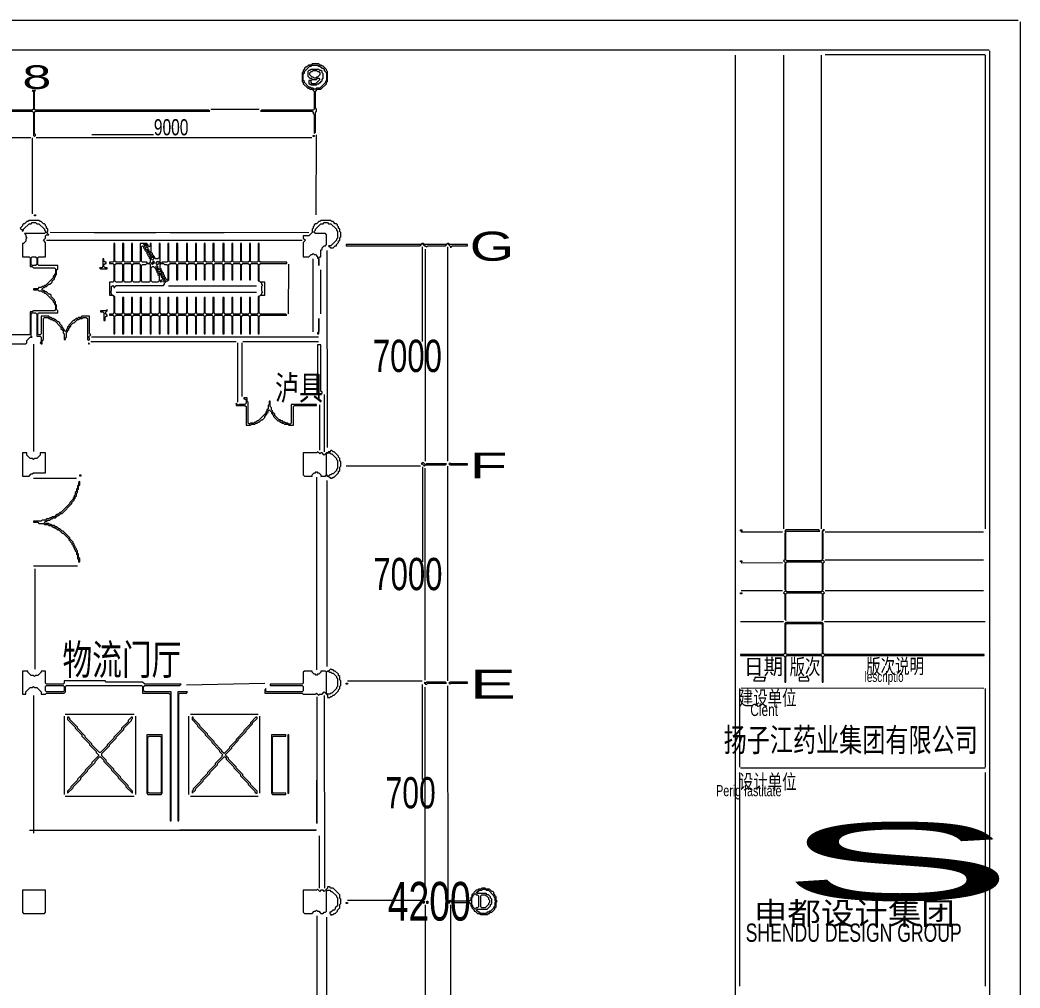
# Model space of a CAD drawing. Extents: x 67 to 3049, y 50 to 1736.
# Drawn here: x 2141 to 3049, y 857 to 1736 of the extents above; entities that cross this region are included whole.
import ezdxf

# ---------------------------------------------------------------- set-up
doc = ezdxf.new("R2010")
doc.units = 0
for name, color, linetype, lineweight in [('OCR_TEXT', 6, 'Continuous', 0), ('TRACE_CURVE', 6, 'Continuous', 0), ('TRACE_STRAIGHT', 5, 'Continuous', 0), ('TRACE_TEXT_SYMBOL', 6, 'Continuous', 0)]:
    doc.layers.add(name, color=color, linetype=linetype, lineweight=lineweight)
doc.styles.add('wqy-unicode', font='wqy-unicode.lff')

msp = doc.modelspace()

# ---------------------------------------------------------------- linework, layer by layer
at = {"layer": 'TRACE_CURVE', "color": 6}
for points in [[(1957, 1653), (2152, 1653), (2153, 1652), (2153, 1631), (2154, 1630), (2155, 1631), (2155, 1632), (2154, 1633), (2154, 1652), (2155, 1653), (2313, 1653), (2312, 1654), (2155, 1654), (2154, 1655), (2154, 1671), (2155, 1672), (2152, 1672), (2153, 1671), (2153, 1655), (2152, 1654), (1957, 1654)], [(2149, 1554), (2148, 1553), (2147, 1553), (2145, 1551), (2144, 1551), (2143, 1550), (2143, 1549), (2141, 1547), (2143, 1545), (2143, 1544), (2144, 1545), (2144, 1546), (2149, 1551), (2151, 1551), (2152, 1552), (2155, 1552), (2156, 1551), (2158, 1551), (2163, 1546), (2163, 1545), (2164, 1544), (2164, 1543), (2163, 1542), (2145, 1542), (2146, 1541), (2146, 1539), (2147, 1538), (2146, 1537), (2146, 1535), (2144, 1533), (2143, 1533), (2143, 1521), (2149, 1521), (2150, 1520), (2150, 1512), (2152, 1512), (2153, 1511), (2172, 1511), (2173, 1510), (2173, 1506), (2172, 1505), (2172, 1504), (2171, 1503), (2171, 1502), (2164, 1495), (2163, 1495), (2162, 1494), (2161, 1494), (2160, 1493), (2158, 1493), (2157, 1492), (2153, 1492), (2153, 1491), (2157, 1491), (2158, 1490), (2160, 1490), (2161, 1489), (2162, 1489), (2163, 1488), (2164, 1488), (2171, 1481), (2171, 1480), (2172, 1479), (2172, 1478)], [(2164, 1521), (2164, 1534), (2162, 1536), (2164, 1538), (2164, 1540), (2165, 1541), (2167, 1541), (2165, 1543), (2166, 1544), (2166, 1546), (2165, 1547), (2165, 1548), (2164, 1549), (2164, 1550), (2163, 1551), (2162, 1551), (2160, 1553), (2159, 1553), (2158, 1554), (2149, 1554)], [(2226, 1533), (2226, 1517), (2225, 1516), (2222, 1516), (2222, 1515), (2225, 1515), (2226, 1514), (2226, 1499), (2225, 1498), (2222, 1498), (2222, 1486), (2225, 1486), (2226, 1485), (2226, 1470), (2225, 1469), (2222, 1469), (2222, 1468), (2225, 1468), (2226, 1467), (2226, 1451), (2227, 1451), (2227, 1467), (2228, 1468), (2233, 1468), (2234, 1467), (2234, 1451), (2235, 1451), (2235, 1467), (2236, 1468), (2241, 1468), (2242, 1467), (2242, 1451), (2243, 1451), (2243, 1467), (2244, 1468), (2249, 1468), (2250, 1467), (2250, 1451), (2251, 1451), (2251, 1467), (2252, 1468), (2258, 1468), (2259, 1467), (2259, 1451), (2260, 1451), (2260, 1467), (2261, 1468), (2266, 1468), (2267, 1467), (2267, 1451), (2268, 1451), (2268, 1467), (2269, 1468), (2274, 1468), (2275, 1467), (2275, 1451), (2276, 1451), (2276, 1467), (2277, 1468), (2282, 1468), (2283, 1467), (2283, 1451), (2284, 1451), (2284, 1467)], [(2284, 1533), (2283, 1533), (2283, 1517), (2282, 1516), (2277, 1516), (2276, 1517), (2276, 1533), (2275, 1533), (2275, 1517), (2274, 1516), (2270, 1516), (2269, 1515), (2268, 1516), (2268, 1533), (2267, 1533), (2267, 1520), (2266, 1519), (2264, 1519), (2263, 1520), (2263, 1521), (2261, 1523), (2261, 1524), (2260, 1525), (2260, 1533), (2259, 1533), (2259, 1531), (2258, 1530), (2257, 1531), (2257, 1532), (2256, 1533), (2250, 1533), (2250, 1517), (2249, 1516), (2244, 1516), (2243, 1517), (2243, 1533), (2242, 1533), (2242, 1517), (2241, 1516), (2236, 1516), (2235, 1517), (2235, 1533), (2234, 1533), (2234, 1517), (2233, 1516), (2228, 1516), (2227, 1517), (2227, 1533), (2226, 1533)], [(2363, 1498), (2359, 1498), (2358, 1499), (2358, 1514), (2359, 1515), (2383, 1515), (2383, 1516), (2359, 1516), (2358, 1517), (2358, 1533), (2357, 1533), (2357, 1517), (2356, 1516), (2351, 1516), (2350, 1517), (2350, 1533), (2349, 1533), (2349, 1517), (2348, 1516), (2343, 1516), (2342, 1517), (2342, 1533), (2341, 1533), (2341, 1517), (2340, 1516), (2335, 1516), (2334, 1517), (2334, 1533), (2333, 1533), (2333, 1517), (2332, 1516), (2327, 1516), (2326, 1517), (2326, 1533), (2325, 1533), (2325, 1517), (2324, 1516), (2318, 1516), (2317, 1517), (2317, 1533), (2316, 1533), (2316, 1517), (2315, 1516), (2310, 1516), (2309, 1517), (2309, 1533), (2308, 1533), (2308, 1517), (2307, 1516), (2302, 1516), (2301, 1517), (2301, 1533), (2300, 1533), (2300, 1517), (2299, 1516), (2294, 1516), (2293, 1517), (2293, 1533), (2292, 1533), (2292, 1517), (2291, 1516), (2285, 1516), (2284, 1517), (2284, 1533)], [(2183, 1455), (2183, 1454), (2182, 1453), (2181, 1454), (2181, 1455), (2179, 1457), (2179, 1458), (2177, 1460), (2177, 1461), (2176, 1462), (2175, 1462), (2173, 1464), (2172, 1464), (2171, 1465), (2170, 1465), (2169, 1466), (2168, 1466), (2167, 1467), (2160, 1467), (2160, 1451), (2159, 1450), (2158, 1450), (2157, 1451), (2157, 1469), (2158, 1470), (2175, 1470), (2175, 1472), (2174, 1473), (2174, 1477), (2173, 1478), (2173, 1480), (2172, 1481), (2172, 1482), (2169, 1485), (2169, 1486), (2168, 1487), (2167, 1487), (2165, 1489), (2164, 1489), (2163, 1490), (2162, 1490), (2161, 1491), (2161, 1492), (2162, 1493), (2163, 1493), (2164, 1494), (2165, 1494), (2167, 1496), (2168, 1496), (2170, 1498), (2170, 1499), (2172, 1501), (2172, 1502), (2173, 1503), (2173, 1504), (2174, 1505), (2174, 1509), (2175, 1510), (2175, 1513), (2158, 1513), (2157, 1514), (2157, 1520), (2158, 1521), (2164, 1521)], [(2277, 1469), (2276, 1470), (2276, 1484), (2275, 1484), (2275, 1470), (2274, 1469), (2269, 1469), (2268, 1470), (2268, 1484), (2267, 1484), (2267, 1470), (2266, 1469), (2261, 1469), (2260, 1470), (2260, 1484), (2259, 1484), (2259, 1470), (2258, 1469), (2252, 1469), (2251, 1470), (2251, 1484), (2250, 1484), (2250, 1470), (2249, 1469), (2244, 1469), (2243, 1470), (2243, 1484), (2242, 1484), (2242, 1470), (2241, 1469), (2236, 1469), (2235, 1470), (2235, 1484), (2234, 1484), (2234, 1470), (2233, 1469), (2228, 1469), (2227, 1470), (2227, 1485), (2226, 1485), (2224, 1487), (2224, 1488), (2223, 1489), (2224, 1490), (2224, 1494), (2225, 1495), (2226, 1494), (2226, 1493), (2227, 1493), (2227, 1494), (2228, 1495), (2271, 1495), (2272, 1496), (2272, 1497), (2274, 1499), (2275, 1499), (2276, 1500), (2276, 1514)], [(2276, 1514), (2277, 1515), (2282, 1515), (2283, 1514), (2283, 1500), (2284, 1500), (2284, 1514), (2285, 1515), (2291, 1515), (2292, 1514), (2292, 1500), (2293, 1500), (2293, 1514), (2294, 1515), (2299, 1515), (2300, 1514), (2300, 1500), (2301, 1500), (2301, 1514), (2302, 1515), (2307, 1515), (2308, 1514), (2308, 1500), (2309, 1500), (2309, 1514), (2310, 1515), (2315, 1515), (2316, 1514), (2316, 1500), (2317, 1500), (2317, 1514), (2318, 1515), (2324, 1515), (2325, 1514), (2325, 1500), (2326, 1500), (2326, 1514), (2327, 1515), (2332, 1515), (2333, 1514), (2333, 1500), (2334, 1500), (2334, 1514), (2335, 1515), (2340, 1515), (2341, 1514), (2341, 1500), (2342, 1500), (2342, 1514), (2343, 1515), (2348, 1515), (2349, 1514), (2349, 1500), (2350, 1500), (2350, 1514), (2351, 1515), (2356, 1515), (2357, 1514), (2357, 1499), (2358, 1499), (2360, 1497), (2360, 1496), (2361, 1495), (2360, 1494)], [(2284, 1467), (2285, 1468), (2291, 1468), (2292, 1467), (2292, 1451), (2293, 1451), (2293, 1467), (2294, 1468), (2299, 1468), (2300, 1467), (2300, 1451), (2301, 1451), (2301, 1467), (2302, 1468), (2307, 1468), (2308, 1467), (2308, 1451), (2309, 1451), (2309, 1467), (2310, 1468), (2315, 1468), (2316, 1467), (2316, 1451), (2317, 1451), (2317, 1467), (2318, 1468), (2324, 1468), (2325, 1467), (2325, 1451), (2326, 1451), (2326, 1467), (2327, 1468), (2332, 1468), (2333, 1467), (2333, 1451), (2334, 1451), (2334, 1467), (2335, 1468), (2340, 1468), (2341, 1467), (2341, 1451), (2342, 1451), (2342, 1467), (2343, 1468), (2348, 1468), (2349, 1467), (2349, 1451), (2350, 1451), (2350, 1467), (2351, 1468), (2356, 1468), (2357, 1467), (2357, 1451), (2358, 1451), (2358, 1467), (2359, 1468), (2383, 1468), (2382, 1469), (2359, 1469), (2358, 1470), (2358, 1485), (2359, 1486), (2363, 1486), (2363, 1498)], [(2360, 1494), (2360, 1490), (2361, 1489), (2360, 1488), (2360, 1487), (2358, 1485), (2357, 1485), (2357, 1470), (2356, 1469), (2351, 1469), (2350, 1470), (2350, 1484), (2349, 1484), (2349, 1470), (2348, 1469), (2343, 1469), (2342, 1470), (2342, 1484), (2341, 1484), (2341, 1470), (2340, 1469), (2335, 1469), (2334, 1470), (2334, 1484), (2333, 1484), (2333, 1470), (2332, 1469), (2327, 1469), (2326, 1470), (2326, 1484), (2325, 1484), (2325, 1470), (2324, 1469), (2318, 1469), (2317, 1470), (2317, 1484), (2316, 1484), (2316, 1470), (2315, 1469), (2310, 1469), (2309, 1470), (2309, 1484), (2308, 1484), (2308, 1470), (2307, 1469), (2302, 1469), (2301, 1470), (2301, 1484), (2300, 1484), (2300, 1470), (2299, 1469), (2294, 1469), (2293, 1470), (2293, 1484), (2292, 1484), (2292, 1470), (2291, 1469), (2285, 1469), (2284, 1470), (2284, 1484), (2283, 1484), (2283, 1470), (2282, 1469), (2277, 1469)], [(2172, 1478), (2173, 1477), (2173, 1473), (2172, 1472), (2153, 1472), (2152, 1471), (2150, 1471), (2150, 1451), (2149, 1450), (2070, 1450)], [(2068, 1442), (2146, 1442), (2147, 1443), (2147, 1445), (2150, 1448), (2152, 1448), (2151, 1449), (2151, 1469), (2152, 1470), (2155, 1470), (2156, 1469)], [(2156, 1469), (2156, 1449), (2159, 1449), (2160, 1448), (2160, 1444), (2159, 1443), (2160, 1442), (2161, 1442), (2161, 1445), (2162, 1446), (2162, 1465), (2163, 1466), (2166, 1466), (2167, 1465), (2168, 1465), (2169, 1464), (2170, 1464), (2171, 1463), (2172, 1463), (2178, 1457), (2178, 1456), (2180, 1454), (2180, 1452), (2181, 1451), (2181, 1446), (2182, 1446), (2182, 1447), (2183, 1448), (2183, 1452), (2184, 1453), (2184, 1454), (2185, 1455), (2185, 1456), (2187, 1458), (2187, 1459), (2189, 1461), (2190, 1461), (2193, 1464), (2194, 1464), (2195, 1465), (2197, 1465), (2198, 1466), (2201, 1466), (2202, 1465), (2202, 1446), (2203, 1445), (2204, 1446), (2204, 1447), (2203, 1448), (2205, 1450), (2204, 1451), (2204, 1467), (2197, 1467), (2196, 1466), (2194, 1466), (2193, 1465), (2192, 1465), (2190, 1463), (2189, 1463), (2185, 1459), (2185, 1458), (2184, 1457), (2184, 1456), (2183, 1455)]]:
    msp.add_lwpolyline(points, dxfattribs=at)
for points in [[(2251, 1530), (2252, 1531), (2253, 1530), (2253, 1529), (2254, 1528), (2254, 1527), (2256, 1525), (2256, 1524), (2257, 1523), (2257, 1522), (2258, 1521), (2258, 1520), (2259, 1519), (2259, 1516), (2258, 1515), (2257, 1515), (2256, 1516), (2252, 1516), (2251, 1517)], [(2253, 1532), (2254, 1533), (2255, 1532), (2254, 1531)], [(2254, 1531), (2255, 1532), (2256, 1531), (2256, 1530), (2255, 1529), (2254, 1530)], [(2255, 1529), (2256, 1530), (2257, 1529), (2257, 1528), (2256, 1527), (2255, 1528)], [(2256, 1527), (2257, 1528), (2258, 1527), (2257, 1526)], [(2257, 1525), (2258, 1526), (2259, 1525), (2258, 1524)], [(2151, 1520), (2152, 1521), (2155, 1521), (2156, 1520), (2156, 1514), (2155, 1513), (2152, 1513), (2151, 1514)], [(2258, 1523), (2259, 1524), (2260, 1523), (2259, 1522)], [(2259, 1521), (2260, 1522), (2261, 1521), (2260, 1520)], [(2260, 1520), (2261, 1521), (2262, 1520), (2262, 1519), (2261, 1518), (2260, 1519)], [(2261, 1516), (2262, 1517), (2263, 1516), (2262, 1515)], [(2266, 1517), (2267, 1516), (2267, 1515), (2266, 1514), (2265, 1514), (2264, 1515)], [(2227, 1514), (2228, 1515), (2233, 1515), (2234, 1514), (2234, 1499), (2233, 1498), (2228, 1498), (2227, 1499)], [(2235, 1514), (2236, 1515), (2241, 1515), (2242, 1514), (2242, 1499), (2241, 1498), (2236, 1498), (2235, 1499)], [(2243, 1514), (2244, 1515), (2249, 1515), (2250, 1514), (2250, 1499), (2249, 1498), (2244, 1498), (2243, 1499)], [(2255, 1514), (2256, 1515), (2258, 1515), (2259, 1514), (2259, 1499), (2258, 1498), (2252, 1498), (2251, 1499), (2251, 1513), (2252, 1514)], [(2260, 1515), (2261, 1516), (2262, 1515), (2261, 1514)], [(2260, 1511), (2261, 1512), (2262, 1512), (2264, 1510), (2264, 1509), (2265, 1508), (2265, 1507), (2266, 1506), (2266, 1505), (2267, 1504), (2267, 1499), (2266, 1498), (2261, 1498), (2260, 1499)], [(2264, 1512), (2265, 1513), (2266, 1512), (2265, 1511)], [(2265, 1510), (2266, 1511), (2267, 1510), (2266, 1509)], [(2266, 1509), (2267, 1510), (2268, 1509), (2268, 1508), (2267, 1507), (2266, 1508)], [(2267, 1507), (2268, 1508), (2269, 1507), (2269, 1506), (2268, 1505), (2267, 1506)], [(2268, 1514), (2269, 1515), (2271, 1515), (2272, 1514), (2274, 1514), (2275, 1513), (2275, 1501), (2274, 1500), (2273, 1501), (2273, 1502), (2272, 1503), (2272, 1504), (2271, 1505), (2271, 1506), (2270, 1507), (2270, 1508), (2269, 1509), (2269, 1510), (2268, 1511)], [(2268, 1505), (2269, 1506), (2270, 1505), (2269, 1504)], [(2268, 1499), (2269, 1500), (2270, 1499), (2269, 1498)], [(2269, 1503), (2270, 1504), (2271, 1503), (2270, 1502)], [(2270, 1501), (2271, 1502), (2272, 1501), (2271, 1500)], [(2271, 1499), (2272, 1500), (2273, 1499), (2272, 1498)], [(2836, 1273), (2835, 1272), (2836, 1271), (2835, 1270), (2835, 1246), (2834, 1245), (2836, 1243), (2835, 1242), (2835, 1219), (2836, 1218), (2834, 1216), (2835, 1215), (2835, 1192), (2836, 1191), (2836, 1215), (2837, 1216), (2868, 1216), (2869, 1215), (2869, 1191), (2870, 1192), (2870, 1215), (2871, 1216), (2869, 1218), (2870, 1219), (2870, 1243), (2871, 1244), (2869, 1246), (2870, 1247), (2870, 1270), (2869, 1271), (2871, 1273), (2870, 1273), (2869, 1272), (2869, 1246), (2868, 1245), (2837, 1245), (2836, 1246), (2836, 1271), (2837, 1272), (2867, 1272), (2866, 1273)], [(2836, 1243), (2837, 1244), (2868, 1244), (2869, 1243), (2869, 1218), (2868, 1217), (2837, 1217), (2836, 1218)], [(2143, 1145), (2143, 1124), (2146, 1124), (2146, 1126), (2150, 1130), (2152, 1130), (2153, 1131), (2154, 1130), (2156, 1130), (2160, 1126), (2160, 1124), (2164, 1124), (2165, 1125), (2181, 1125), (2182, 1126), (2182, 1131), (2183, 1132), (2251, 1132), (2252, 1131), (2252, 1125), (2276, 1125), (2277, 1124), (2277, 1009), (2278, 1009), (2278, 1126), (2254, 1126), (2253, 1127), (2253, 1131), (2254, 1132), (2286, 1132), (2287, 1133), (2254, 1133), (2252, 1135), (2219, 1135), (2218, 1136), (2181, 1136), (2181, 1134), (2180, 1133), (2165, 1133), (2164, 1134), (2164, 1145), (2160, 1145), (2160, 1144), (2157, 1141), (2155, 1141), (2154, 1140), (2153, 1141), (2151, 1141), (2148, 1144), (2148, 1145)], [(2164, 1131), (2165, 1132), (2180, 1132), (2181, 1131), (2181, 1127), (2180, 1126), (2165, 1126), (2164, 1127)], [(2284, 1126), (2284, 1009), (2285, 1009), (2285, 1124), (2286, 1125), (2292, 1125), (2293, 1126)]]:
    msp.add_lwpolyline(points, close=True, dxfattribs=at)
at = {"layer": 'TRACE_STRAIGHT', "color": 5}
for p, q in [((68.12, 1735.86), (3046.88, 1735.86)), ((3048.61, 1734.12), (3048.61, 51.62)), ((138.12, 1708.73), (3020.62, 1708.73)), ((3021, 1708), (3021, 79)), ((2790, 1704), (2790, 82)), ((2834, 1704), (2834, 1274)), ((2868, 1704), (2868, 1274)), ((2871.88, 1704.51), (3016.88, 1704.53)), ((3017, 1704), (3017, 1274)), ((2314, 1655), (2358, 1655)), ((1958.12, 1629.3), (2150.62, 1629.29)), ((2152, 1629), (2152, 1560)), ((2155.62, 1629.29), (2405.62, 1629.29)), ((2206, 1632), (2262, 1632)), ((2409.66, 1559.13), (2409.82, 1631.63)), ((2165, 1536), (2397, 1536)), ((2168.12, 1543.17), (2403.13, 1543.09)), ((2208, 1543), (2264, 1543)), ((2277, 1543), (2326, 1543)), ((2419.4, 1526.63), (2419.64, 1347.88)), ((2506, 1530), (2506, 1444)), ((2508.6, 1527.88), (2508.61, 1335.37)), ((2529, 1530), (2529, 1474)), ((2529.05, 1335.37), (2529.05, 1529.12)), ((2407.06, 1452.87), (2407.07, 1519.13)), ((2384.69, 1469.12), (2384.71, 1514.13)), ((2413.89, 1469.13), (2413.92, 1509.13)), ((2275.62, 1494.52), (2355.63, 1494.54)), ((2228.12, 1488.74), (2355.62, 1488.73)), ((2205, 1444), (2337, 1444)), ((2205.62, 1448.39), (2411.88, 1448.36)), ((2343.12, 1443.97), (2411.87, 1443.95)), ((2153.34, 1344.13), (2153.35, 1441.63)), ((2338.57, 1389.12), (2338.64, 1442.88)), ((2342.05, 1442.88), (2342.08, 1394.12)), ((2417, 1396), (2417, 1344)), ((2412.63, 1386.63), (2412.65, 1345.37)), ((2436.87, 1331.28), (2504.38, 1331.3)), ((2506.08, 1330.38), (2506.12, 1244.12)), ((2508.6, 1136.62), (2508.61, 1329.13)), ((2529, 1331), (2529, 1136)), ((2153, 1320), (2192, 1320)), ((2410, 1321), (2410, 1146)), ((2419.44, 1317.88), (2419.44, 1149.12)), ((2795.62, 1271.31), (2833.12, 1271.31)), ((2871.88, 1271.3), (3015.62, 1271.3)), ((2871.88, 1245.85), (3015.62, 1245.86)), ((2153.12, 1240.62), (2193.13, 1240.5)), ((2154.36, 1237.88), (2154.4, 1146.63)), ((2795.62, 1243.33), (2833.13, 1243.38)), ((2795.62, 1218.13), (2833.12, 1218.13)), ((2871.88, 1218.14), (3015.62, 1218.14)), ((2795, 1190), (2834, 1190)), ((2871, 1190), (3017, 1190)), ((2438, 1136), (2506, 1136)), ((2291.97, 1132.34), (2363.21, 1133.93)), ((2506.1, 1046.63), (2506.11, 1132.88)), ((2508.6, 937.87), (2508.61, 1130.38)), ((2529.02, 1131.63), (2529.09, 937.87)), ((2794.37, 1057.87), (2794.38, 1129.12)), ((2795.62, 1129.61), (3015.63, 1129.47)), ((3017.26, 1057.87), (3017.29, 1129.13)), ((2153.29, 997.87), (2153.33, 1122.87)), ((2410.14, 1121.63), (2410.16, 1006.62)), ((2417.05, 1122.87), (2417.08, 947.87)), ((2181.1, 1032.87), (2181.12, 1104.13)), ((2181.87, 1105.88), (2244.38, 1105.82)), ((2245.84, 1032.87), (2245.89, 1104.13)), ((2294.07, 1032.87), (2294.07, 1104.12)), ((2295.62, 1105.83), (2356.88, 1105.86)), ((2358.57, 1034.12), (2358.61, 1104.13)), ((2795, 1057), (3017, 1057)), ((2410, 1046), (2410, 1007)), ((2794.37, 859.12), (2794.38, 1052.88)), ((3017.27, 859.12), (3017.27, 1052.88)), ((2181.88, 1031.31), (2244.38, 1031.29)), ((2295.62, 1031.28), (2356.88, 1031.33)), ((2149.37, 1000.62), (2409.37, 1000.64)), ((2286, 1001), (2410, 1001)), ((2412.62, 947.87), (2412.66, 995.38)), ((2438, 937), (2506, 937)), ((2508.6, 932.88), (2508.61, 740.38)), ((2531.71, 932.88), (2531.71, 740.38)), ((2410.37, 922.88), (2410.37, 750.38)), ((2419.44, 752.88), (2419.45, 921.62))]:
    msp.add_line(p, q, dxfattribs=at)
at = {"layer": 'TRACE_TEXT_SYMBOL', "color": 6}
for points in [[(2406, 1696), (2405, 1695), (2403, 1695), (2401, 1693), (2400, 1693), (2399, 1692), (2399, 1691), (2398, 1690), (2398, 1689), (2397, 1688), (2397, 1680), (2398, 1679), (2398, 1678), (2402, 1674), (2403, 1674), (2404, 1673), (2406, 1673), (2408, 1671), (2408, 1655), (2407, 1654), (2360, 1654), (2359, 1653), (2406, 1653), (2407, 1652), (2407, 1651), (2408, 1650), (2408, 1633), (2409, 1634), (2409, 1652), (2410, 1653), (2410, 1655), (2409, 1656), (2409, 1671), (2411, 1673), (2414, 1673), (2419, 1678), (2419, 1679), (2420, 1680), (2420, 1689), (2419, 1690), (2419, 1691), (2416, 1694), (2415, 1694), (2414, 1695), (2413, 1695), (2412, 1696)], [(2405, 1694), (2406, 1695), (2411, 1695), (2412, 1694), (2413, 1694), (2415, 1692), (2416, 1692), (2417, 1691), (2417, 1690), (2419, 1688), (2419, 1681), (2418, 1680), (2418, 1679), (2413, 1674), (2410, 1674), (2409, 1673), (2408, 1673), (2407, 1674), (2405, 1674), (2404, 1675), (2403, 1675), (2399, 1679), (2399, 1680), (2398, 1681), (2398, 1687), (2399, 1688), (2399, 1689), (2404, 1694)], [(2405, 1691), (2404, 1690), (2403, 1690), (2402, 1689), (2402, 1685), (2404, 1683), (2405, 1683), (2406, 1682), (2405, 1681), (2403, 1681), (2403, 1678), (2404, 1678), (2405, 1677), (2410, 1677), (2411, 1678), (2412, 1678), (2413, 1679), (2414, 1679), (2414, 1680), (2415, 1681), (2415, 1682), (2416, 1683), (2416, 1687), (2415, 1688), (2415, 1689), (2414, 1690), (2413, 1690), (2412, 1691)], [(2406, 1689), (2407, 1690), (2410, 1690), (2411, 1689), (2412, 1689), (2413, 1688), (2413, 1686), (2411, 1684), (2410, 1684), (2409, 1683), (2408, 1683), (2407, 1684), (2406, 1684), (2404, 1686), (2404, 1688), (2405, 1689)], [(2410, 1682), (2411, 1683), (2412, 1683), (2413, 1682), (2409, 1678), (2406, 1678), (2405, 1679), (2405, 1681), (2406, 1682)], [(2407, 1631), (2408, 1631), (2408, 1630), (2407, 1630)], [(2154, 1559), (2155, 1559), (2155, 1558), (2154, 1558)], [(2506, 1533), (2505, 1532), (2437, 1532), (2437, 1531), (2504, 1531), (2506, 1533), (2508, 1531), (2509, 1531), (2510, 1530), (2511, 1531), (2527, 1531), (2529, 1533), (2532, 1530), (2532, 1529), (2532, 1530), (2533, 1531), (2547, 1531), (2547, 1532), (2531, 1532), (2530, 1533), (2529, 1533), (2528, 1532), (2508, 1532), (2507, 1533)], [(2216, 1519), (2216, 1512), (2215, 1511), (2213, 1511), (2214, 1510), (2220, 1510), (2220, 1511), (2218, 1511), (2217, 1512), (2217, 1514), (2218, 1515), (2219, 1515), (2219, 1516), (2218, 1516), (2217, 1517), (2217, 1519)], [(2220, 1473), (2219, 1472), (2214, 1472), (2214, 1471), (2216, 1471), (2217, 1470), (2217, 1463), (2218, 1463), (2218, 1466), (2219, 1467), (2220, 1467), (2220, 1468), (2218, 1470), (2220, 1472)], [(2412, 1465), (2412, 1453), (2411, 1452), (2411, 1451), (2412, 1451)], [(2203, 1443), (2203, 1442), (2204, 1442)], [(2411, 1441), (2411, 1415), (2412, 1414), (2412, 1392), (2412, 1396), (2413, 1397), (2415, 1397), (2415, 1398), (2414, 1399), (2414, 1441)], [(2423, 1345), (2422, 1344), (2421, 1344), (2420, 1343), (2419, 1343), (2417, 1341), (2415, 1343), (2414, 1343), (2413, 1342), (2411, 1344), (2410, 1343), (2398, 1343), (2398, 1323), (2399, 1322), (2406, 1322), (2406, 1323), (2408, 1325), (2409, 1325), (2410, 1326), (2411, 1325), (2412, 1325), (2414, 1323), (2414, 1322), (2418, 1322), (2419, 1323), (2420, 1322), (2421, 1322), (2423, 1320), (2424, 1320), (2425, 1321), (2426, 1321), (2430, 1325), (2430, 1326), (2431, 1327), (2431, 1330), (2432, 1331), (2432, 1335), (2431, 1336), (2431, 1338), (2430, 1339), (2430, 1340), (2426, 1344), (2425, 1344), (2424, 1345)], [(2143, 1343), (2143, 1322), (2149, 1322), (2151, 1324), (2152, 1324), (2153, 1325), (2164, 1325), (2164, 1343), (2159, 1343), (2159, 1341), (2156, 1338), (2154, 1338), (2153, 1337), (2152, 1338), (2150, 1338), (2147, 1341), (2147, 1343)], [(2419, 1342), (2420, 1343), (2422, 1343), (2423, 1342), (2424, 1342), (2428, 1338), (2428, 1337), (2429, 1336), (2429, 1329), (2428, 1328), (2428, 1327), (2425, 1324), (2424, 1324), (2423, 1323), (2422, 1323), (2421, 1322), (2420, 1322), (2419, 1323)], [(2506, 1334), (2505, 1333), (2506, 1333), (2508, 1331), (2509, 1332), (2527, 1332), (2528, 1333), (2510, 1333), (2509, 1332), (2507, 1334)], [(2531, 1334), (2530, 1333), (2531, 1332), (2547, 1332), (2547, 1333), (2532, 1333)], [(2195, 1323), (2196, 1323), (2196, 1322), (2195, 1322)], [(2795, 1273), (2796, 1273), (2796, 1272), (2795, 1272)], [(2795, 1245), (2796, 1245), (2796, 1244), (2795, 1244)], [(2795, 1216), (2796, 1216), (2796, 1215), (2795, 1215)], [(2836, 1189), (2835, 1188), (2835, 1161), (2834, 1160), (2795, 1160), (2795, 1159), (2834, 1159), (2835, 1158), (2835, 1135), (2836, 1135), (2836, 1158), (2837, 1159), (2868, 1159), (2869, 1158), (2869, 1135), (2870, 1135), (2870, 1158), (2871, 1159), (3016, 1159), (3016, 1160), (2871, 1160), (2870, 1161), (2870, 1188), (2869, 1189)], [(2836, 1187), (2837, 1188), (2868, 1188), (2869, 1187), (2869, 1161), (2868, 1160), (2837, 1160), (2836, 1161)], [(2423, 1147), (2421, 1145), (2420, 1145), (2419, 1144), (2418, 1145), (2414, 1145), (2414, 1144), (2412, 1142), (2411, 1142), (2410, 1141), (2409, 1142), (2408, 1142), (2406, 1144), (2406, 1145), (2399, 1145), (2398, 1144), (2398, 1134), (2397, 1133), (2368, 1133), (2368, 1132), (2397, 1132), (2398, 1131), (2398, 1127), (2397, 1126), (2365, 1126), (2364, 1127), (2364, 1129), (2363, 1128), (2363, 1125), (2397, 1125), (2398, 1124), (2409, 1124), (2410, 1125), (2412, 1123), (2413, 1124), (2415, 1124), (2417, 1126), (2420, 1123), (2420, 1121), (2422, 1121), (2423, 1122), (2424, 1122), (2425, 1123), (2426, 1123), (2430, 1127), (2430, 1128), (2431, 1129), (2431, 1131), (2432, 1132), (2432, 1136), (2431, 1137), (2431, 1140), (2430, 1141), (2430, 1142), (2427, 1145), (2426, 1145), (2425, 1146), (2424, 1146)], [(2419, 1144), (2420, 1145), (2421, 1145), (2422, 1144), (2423, 1144), (2424, 1143), (2425, 1143), (2428, 1140), (2428, 1139), (2429, 1138), (2429, 1131), (2428, 1130), (2428, 1129), (2424, 1125), (2423, 1125), (2422, 1124), (2420, 1124), (2419, 1125)], [(2508, 1135), (2508, 1134), (2509, 1133), (2510, 1133), (2511, 1134), (2528, 1134), (2527, 1135), (2510, 1135), (2509, 1134)], [(2531, 1135), (2530, 1134), (2531, 1133), (2532, 1134), (2547, 1134), (2547, 1135)], [(2808, 1139), (2808, 1138), (2807, 1137), (2807, 1136), (2817, 1136), (2817, 1138), (2818, 1139)], [(2855, 1141), (2855, 1140), (2854, 1139), (2848, 1139), (2848, 1136), (2857, 1136), (2857, 1138), (2856, 1139), (2856, 1140)], [(2437, 1134), (2438, 1134), (2438, 1133), (2437, 1133)], [(2256, 1087), (2256, 1034), (2257, 1033), (2269, 1033), (2270, 1034), (2270, 1087)], [(2257, 1085), (2258, 1086), (2268, 1086), (2269, 1085), (2269, 1035), (2268, 1034), (2258, 1034), (2257, 1035)], [(2369, 1087), (2369, 1034), (2370, 1033), (2382, 1033), (2382, 1034), (2371, 1034), (2370, 1035), (2370, 1085), (2371, 1086), (2382, 1086), (2382, 1087)], [(2384, 1087), (2384, 1034), (2385, 1034), (2385, 1087)], [(2143, 946), (2143, 926), (2144, 925), (2163, 925), (2164, 926), (2164, 946)], [(2420, 949), (2420, 948), (2417, 945), (2416, 946), (2414, 946), (2413, 945), (2411, 947), (2410, 946), (2398, 946), (2398, 926), (2399, 925), (2406, 925), (2408, 927), (2409, 927), (2410, 928), (2411, 927), (2412, 927), (2414, 925), (2416, 925), (2417, 926), (2418, 926), (2419, 927), (2419, 945), (2420, 946), (2422, 946), (2423, 945), (2424, 945), (2428, 941), (2428, 940), (2429, 939), (2429, 932), (2427, 930), (2427, 929), (2426, 928), (2425, 928), (2423, 926), (2422, 926), (2422, 925), (2423, 924), (2423, 923), (2424, 924), (2425, 924), (2426, 925), (2427, 925), (2429, 927), (2429, 928), (2431, 930), (2431, 933), (2432, 934), (2432, 938), (2431, 939), (2431, 942), (2425, 948), (2423, 948), (2422, 949)], [(2560, 948), (2559, 947), (2557, 947), (2556, 946), (2555, 946), (2551, 942), (2551, 940), (2550, 939), (2550, 937), (2549, 936), (2532, 936), (2531, 937), (2530, 936), (2530, 934), (2532, 936), (2533, 935), (2549, 935), (2550, 934), (2550, 932), (2551, 931), (2551, 930), (2553, 928), (2553, 927), (2554, 927), (2556, 925), (2558, 925), (2559, 924), (2565, 924), (2566, 925), (2567, 925), (2568, 926), (2569, 926), (2572, 929), (2572, 930), (2573, 931), (2573, 935), (2574, 936), (2573, 937), (2573, 940), (2572, 941), (2572, 942), (2571, 943), (2571, 944), (2570, 945), (2569, 945), (2567, 947), (2564, 947), (2563, 948)], [(2560, 946), (2561, 947), (2563, 947), (2564, 946), (2566, 946), (2571, 941), (2571, 940), (2572, 939), (2572, 937), (2573, 936), (2572, 935), (2572, 932), (2571, 931), (2571, 930), (2568, 927), (2567, 927), (2566, 926), (2565, 926), (2564, 925), (2559, 925), (2558, 926), (2557, 926), (2555, 928), (2556, 929), (2565, 929), (2568, 932), (2568, 933), (2569, 934), (2569, 938), (2568, 939), (2568, 940), (2566, 942), (2565, 942), (2564, 943), (2556, 943), (2555, 944), (2556, 945), (2557, 945), (2558, 946)], [(2508, 936), (2507, 935), (2507, 934), (2508, 935)], [(2510, 936), (2511, 936), (2511, 934), (2510, 934)], [(2554, 943), (2555, 942), (2556, 942), (2557, 941), (2557, 931), (2556, 930), (2555, 930), (2554, 929), (2552, 931), (2552, 932), (2551, 933), (2551, 939), (2552, 940), (2552, 941)], [(2559, 941), (2560, 942), (2563, 942), (2566, 939), (2566, 938), (2567, 937), (2567, 935), (2566, 934), (2566, 933), (2563, 930), (2560, 930), (2559, 931)], [(2437, 935), (2438, 935), (2438, 934), (2437, 934)]]:
    msp.add_lwpolyline(points, close=True, dxfattribs=at)
for points in [[(2414, 1554), (2413, 1553), (2412, 1553), (2410, 1551), (2409, 1551), (2408, 1550), (2408, 1549), (2407, 1548), (2407, 1547), (2406, 1546), (2406, 1543), (2403, 1540), (2398, 1540), (2398, 1538), (2400, 1536), (2398, 1534), (2398, 1521), (2403, 1521), (2405, 1523), (2406, 1523), (2407, 1524), (2408, 1523), (2409, 1523), (2411, 1521), (2411, 1520), (2412, 1519), (2412, 1513), (2412, 1520), (2413, 1521), (2414, 1521), (2414, 1527), (2415, 1528), (2415, 1529), (2417, 1531), (2418, 1531), (2419, 1532), (2419, 1541), (2418, 1542), (2409, 1542), (2408, 1543), (2408, 1544), (2409, 1545), (2409, 1546), (2414, 1551), (2416, 1551), (2417, 1552), (2420, 1552), (2421, 1551), (2423, 1551), (2428, 1546), (2428, 1545), (2429, 1544), (2429, 1538), (2428, 1537), (2428, 1536), (2423, 1531), (2421, 1531), (2423, 1529), (2425, 1529), (2427, 1531), (2428, 1531), (2428, 1532), (2430, 1534), (2430, 1535)], [(2430, 1535), (2431, 1536), (2431, 1538), (2432, 1539), (2432, 1543), (2431, 1544), (2431, 1546), (2430, 1547), (2430, 1548), (2429, 1549), (2429, 1550), (2428, 1551), (2427, 1551), (2425, 1553), (2424, 1553), (2423, 1554), (2414, 1554)], [(2344, 1393), (2344, 1392), (2345, 1392), (2346, 1391), (2346, 1388), (2345, 1387), (2340, 1387), (2339, 1386), (2337, 1388), (2337, 1386), (2345, 1386), (2346, 1385), (2346, 1368), (2350, 1368), (2351, 1369), (2354, 1369), (2355, 1370), (2356, 1370), (2357, 1371), (2358, 1371), (2360, 1373), (2361, 1373), (2363, 1375), (2363, 1376), (2365, 1378), (2365, 1379), (2366, 1380), (2366, 1381), (2367, 1382), (2369, 1380), (2369, 1379), (2371, 1377), (2371, 1376), (2375, 1372), (2376, 1372), (2377, 1371), (2378, 1371), (2379, 1370), (2380, 1370), (2381, 1369), (2384, 1369), (2385, 1368), (2389, 1368), (2389, 1385), (2390, 1386), (2410, 1386), (2410, 1387), (2387, 1387), (2387, 1370), (2386, 1369), (2385, 1369), (2384, 1370), (2382, 1370), (2381, 1371), (2380, 1371), (2379, 1372), (2378, 1372), (2377, 1373), (2376, 1373), (2372, 1377), (2372, 1378), (2370, 1380), (2370, 1381), (2369, 1382)], [(2369, 1382), (2369, 1384), (2368, 1385), (2368, 1390), (2367, 1390), (2367, 1387), (2366, 1386), (2366, 1383), (2365, 1382), (2365, 1381), (2364, 1380), (2364, 1379), (2357, 1372), (2356, 1372), (2355, 1371), (2354, 1371), (2353, 1370), (2350, 1370), (2349, 1369), (2348, 1370), (2348, 1389), (2347, 1390), (2347, 1393), (2344, 1393)], [(2195, 1317), (2194, 1316), (2194, 1314), (2193, 1313), (2193, 1311), (2192, 1310), (2192, 1308), (2191, 1307), (2191, 1305), (2190, 1304), (2190, 1303), (2189, 1302), (2189, 1301), (2186, 1298), (2186, 1297), (2178, 1289), (2177, 1289), (2175, 1287), (2174, 1287), (2172, 1285), (2170, 1285), (2169, 1284), (2168, 1284), (2167, 1283), (2165, 1283), (2164, 1282), (2161, 1282), (2160, 1281), (2153, 1281), (2153, 1280), (2157, 1280), (2158, 1279), (2162, 1279), (2163, 1278), (2166, 1278), (2167, 1277), (2169, 1277), (2170, 1276), (2171, 1276), (2172, 1275), (2173, 1275), (2175, 1273), (2176, 1273), (2179, 1270), (2180, 1270), (2185, 1265), (2185, 1264), (2188, 1261), (2188, 1260), (2189, 1259), (2189, 1258), (2190, 1257), (2190, 1256), (2191, 1255), (2191, 1254), (2192, 1253), (2192, 1251), (2193, 1250), (2193, 1247), (2194, 1246), (2194, 1244), (2195, 1244), (2195, 1247), (2194, 1248)], [(2194, 1248), (2194, 1251), (2193, 1252), (2193, 1254), (2192, 1255), (2192, 1256), (2191, 1257), (2191, 1258), (2190, 1259), (2190, 1260), (2189, 1261), (2189, 1262), (2186, 1265), (2186, 1266), (2180, 1272), (2179, 1272), (2177, 1274), (2176, 1274), (2174, 1276), (2173, 1276), (2172, 1277), (2170, 1277), (2169, 1278), (2168, 1278), (2167, 1279), (2164, 1279), (2163, 1280), (2164, 1281), (2165, 1281), (2166, 1282), (2168, 1282), (2169, 1283), (2170, 1283), (2171, 1284), (2173, 1284), (2175, 1286), (2176, 1286), (2178, 1288), (2179, 1288), (2188, 1297), (2188, 1298), (2190, 1300), (2190, 1301), (2191, 1302), (2191, 1303), (2192, 1304), (2192, 1306), (2193, 1307), (2193, 1309), (2194, 1310), (2194, 1313), (2195, 1314), (2195, 1317)], [(2184, 1103), (2184, 1101), (2191, 1094), (2191, 1093), (2197, 1087), (2197, 1086), (2204, 1079), (2204, 1078), (2210, 1072), (2210, 1071), (2212, 1069), (2212, 1068), (2206, 1062), (2206, 1061), (2200, 1055), (2200, 1054), (2193, 1047), (2193, 1046), (2187, 1040), (2187, 1039), (2184, 1036), (2184, 1034), (2189, 1039), (2189, 1040), (2196, 1047), (2196, 1048), (2202, 1054), (2202, 1055), (2209, 1062), (2209, 1063), (2213, 1067), (2214, 1067), (2217, 1064), (2217, 1063), (2224, 1056), (2224, 1055), (2230, 1049), (2230, 1048), (2237, 1041), (2237, 1040), (2243, 1034), (2243, 1036), (2239, 1040), (2239, 1041), (2232, 1048), (2232, 1049), (2226, 1055), (2226, 1056), (2219, 1063), (2219, 1064), (2215, 1068), (2215, 1070), (2222, 1077), (2222, 1078), (2228, 1084), (2228, 1085), (2235, 1092), (2235, 1093), (2242, 1100), (2242, 1101), (2243, 1102), (2243, 1103), (2242, 1103), (2239, 1100)], [(2239, 1100), (2239, 1099), (2233, 1093), (2233, 1092), (2226, 1085), (2226, 1084), (2220, 1078), (2220, 1077), (2214, 1071), (2213, 1071), (2206, 1078), (2206, 1079), (2200, 1085), (2200, 1086), (2193, 1093), (2193, 1094), (2186, 1101), (2186, 1102), (2185, 1103), (2184, 1103)], [(2297, 1103), (2297, 1101), (2302, 1096), (2302, 1095), (2309, 1088), (2309, 1087), (2315, 1081), (2315, 1080), (2322, 1073), (2322, 1072), (2325, 1069), (2324, 1068), (2324, 1067), (2318, 1061), (2318, 1060), (2311, 1053), (2311, 1052), (2305, 1046), (2305, 1045), (2298, 1038), (2298, 1037), (2297, 1036), (2297, 1034), (2300, 1037), (2300, 1038), (2307, 1045), (2307, 1046), (2313, 1052), (2313, 1053), (2320, 1060), (2320, 1061), (2326, 1067), (2327, 1067), (2328, 1066), (2328, 1065), (2335, 1058), (2335, 1057), (2341, 1051), (2341, 1050), (2348, 1043), (2348, 1042), (2354, 1036), (2354, 1035), (2355, 1034), (2356, 1034), (2356, 1036), (2350, 1042), (2350, 1043), (2343, 1050), (2343, 1051), (2337, 1057), (2337, 1058), (2330, 1065), (2330, 1066), (2327, 1069), (2333, 1075), (2333, 1076), (2339, 1082), (2339, 1083), (2346, 1090), (2346, 1091), (2352, 1097), (2352, 1098), (2356, 1102)], [(2356, 1102), (2356, 1103), (2355, 1103), (2350, 1098), (2350, 1097), (2344, 1091), (2344, 1090), (2337, 1083), (2337, 1082), (2331, 1076), (2331, 1075), (2326, 1070), (2324, 1072), (2324, 1073), (2317, 1080), (2317, 1081), (2311, 1087), (2311, 1088), (2304, 1095), (2304, 1096), (2298, 1102), (2298, 1103), (2297, 1103)]]:
    msp.add_lwpolyline(points, dxfattribs=at)

# ---------------------------------------------------------------- texts
at = {"layer": 'OCR_TEXT', "color": 6, "style": 'wqy-unicode'}
for s, height, width, p in [('8', 21.48, 1.640569, (2143, 1673.29)), ('9000', 14.642, 0.72, (2262.35, 1631.2)), ('G', 26.38, 1.480616, (2549, 1517.35)), ('7000', 29.284, 0.72, (2461.07, 1416.39)), ('泸具', 22.144, 0.72, (2372.36, 1391.03)), ('F', 23.1, 1.811931, (2549, 1320)), ('7000', 29.284, 0.72, (2461.57, 1218.39)), ('物流门厅', 27.439, 0.72, (2179.38, 1141.6)), ('日期', 14.298, 0.914309, (2798, 1141.87)), ('版次', 14.236, 0.72, (2839.45, 1141.79)), ('版次说明', 13.386, 0.72, (2908.94, 1142.76)), ('E', 26.12, 1.80322, (2549, 1120)), ('lescriptio', 9.315, 0.72, (2907.56, 1135.13)), ('建设单位', 13.328, 0.72, (2793.36, 1113.82)), ('Clent', 11.18, 0.72, (2803.78, 1104.15)), ('扬子江药业集团有限公司', 21.3533, 0.72, (2779.58, 1071.8)), ('设计单位', 13.328, 0.72, (2793.38, 1037.82)), ('700', 28.308, 0.72, (2472.71, 1020.38)), ('Perig Iastitate', 10.0639, 0.72, (2772.83, 1031.38)), ('S', 70.36, 3.418463, (2830, 936.94)), ('4200', 35.141, 0.72, (2474.7, 918.47)), ('申都设计集团', 20.472, 1.089001, (2807, 914.8)), ('SHENDU DESIGN GROUP', 16.5944, 0.72, (2799.55, 899.22))]:
    msp.add_text(s, height=height, dxfattribs=dict(at, width=width)).set_placement(p)

doc.saveas('drawing.dxf')
